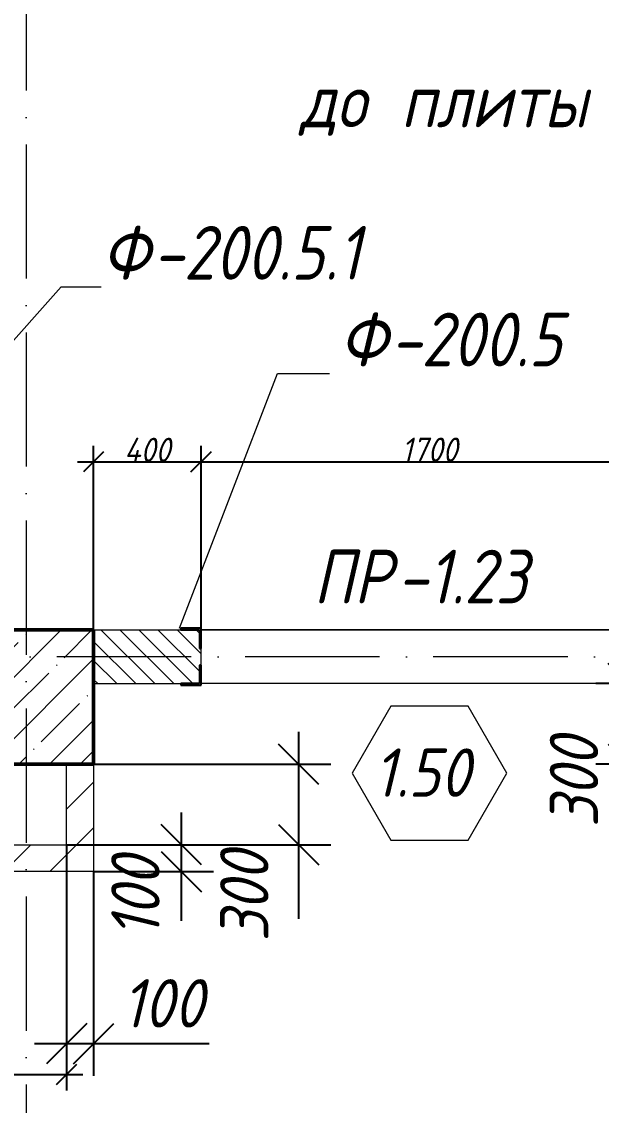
# Model space of a CAD drawing. Header units: millimetres. Extents: x -356862 to 418287, y 0 to 839748.
# Drawn here: x -145068 to -142912, y 606127 to 610162 of the extents above; entities that cross this region are included whole.
import ezdxf

# ---------------------------------------------------------------- set-up
doc = ezdxf.new("R2010")
doc.units = ezdxf.units.MM
doc.linetypes.add('50_200_ШТРИХ_1Т_ш5_п1_п1_', pattern=[700, 500, -100, 0, -100])
for name, color, linetype, lineweight in [('A-____-____-DIMS', 7, 'Continuous', 9), ('A-DOOR-____-IDEN', 7, 'Continuous', 9), ('A-DOOR-____-OTLN', 7, 'Continuous', 9), ('A-GENM-____-IDEN', 7, 'Continuous', 9), ('A-GENM-____-MCUT', 7, 'Continuous', 25), ('A-GENM-____-OTLN-1', 7, 'Continuous', 25), ('G-____-____-TEXT', 7, 'Continuous', 9), ('S-COLS-____-MCUT', 7, 'Continuous', 50), ('S-COLS-____-OTLN', 7, 'Continuous', 9), ('S-GRID-____-OTLN-1', 7, '50_200_ШТРИХ_1Т_ш5_п1_п1_', 9)]:
    doc.layers.add(name, color=color, linetype=linetype, lineweight=lineweight)
for name, color, linetype, lineweight, true_color in [('A-DOOR-____-OTLN-1', 7, 'Continuous', 9, 0xffffff), ('A-WALL-____-MCUT-4', 7, 'Continuous', 13, 0x000000), ('A-WALL-____-PATT-3', 9, 'Continuous', 9, 0x808080), ('A-WALL-____-PATT-5', 7, 'Continuous', 9, 0x000000), ('A-WALL-FNSH-MCUT-2', 7, 'Continuous', 13, 0x000000), ('I-WALL-____-OTLN-1', 7, 'Continuous', 9, 0x000000)]:
    doc.layers.add(name, color=color, linetype=linetype, lineweight=lineweight, true_color=true_color)
doc.styles.add('ISOCPEUR_I_10', font='isocpeui.ttf', dxfattribs={"width": 0.9, "height": 180})
doc.styles.add('ISOCPEUR_I_14', font='isocpeui.ttf', dxfattribs={"width": 0.9, "height": 180})
doc.styles.add('ISOCPEUR_I_2', font='isocpeui.ttf', dxfattribs={"width": 0.85, "height": 2.3})
doc.styles.add('ISOCPEUR_I_7', font='isocpeui.ttf', dxfattribs={"width": 0.9, "height": 90})
doc.dimstyles.new('ISO-1_8_0_9К_СРЕДНИЙ_Кладочные_2', dxfattribs={"dimscale": 304.8, "dimtxt": 89.638306, "dimasz": 0.246063, "dimexe": 0.19685, "dimexo": 0, "dimgap": 0, "dimtad": 1, "dimdec": 3, "dimrnd": 0.001, "dimdsep": 46, "dimtxsty": 'ISOCPEUR_I_7', "dimblk1": 'OBLIQUE', "dimblk2": 'OBLIQUE', "dimsah": 1, "dimcen": 0.09, "dimdle": 0.19685, "dimazin": 0, "dimtfac": 1, "dimtdec": 4, "dimtix": 1, "dimtmove": 1, "dimatfit": 3, "dimfxl": 1, "dimtvp": 1, "dimtolj": 1, "dimtzin": 0, "dimarcsym": 2})
doc.dimstyles.new('ISO-1_8_0_9К_СРЕДНИЙ_Кладочные_3', dxfattribs={"dimscale": 304.8, "dimtxt": 179.276612, "dimasz": 0.492126, "dimexe": 0.393701, "dimexo": 0, "dimgap": 0, "dimtad": 1, "dimdec": 3, "dimrnd": 0.001, "dimdsep": 46, "dimtxsty": 'ISOCPEUR_I_10', "dimblk1": 'OBLIQUE', "dimblk2": 'OBLIQUE', "dimsah": 1, "dimcen": 0.09, "dimdle": 0.393701, "dimazin": 0, "dimtfac": 1, "dimtdec": 4, "dimtix": 1, "dimtmove": 0, "dimatfit": 3, "dimfxl": 1, "dimtvp": 1, "dimtolj": 1, "dimtzin": 0, "dimarcsym": 2})
pattern_1 = [(45, (-175000.74, 544716.51), (-84.85281, 84.85281), [])]

# ---------------------------------------------------------------- blocks, each defined once
blk = doc.blocks.new('BSC_Колонна _Прямоугольная - 500х500-V62-АР1_Кладочный план 1 этажа в осях 1-64_Ю-ЯЯ')
at = {"layer": 'S-COLS-____-OTLN'}
h = blk.add_hatch(dxfattribs=at)
h.set_pattern_fill('FP_62', color=256, style=0, pattern_type=2)
h.set_pattern_definition([(45, (-29950, -62931.04), (-114.04925, 114.04925), []), (45, (-29835.95, -62931.04), (-114.04925, 114.04925), [201.613, -40.323, 3.353, -36.97])])
h.paths.add_polyline_path([(-250, -250), (250, -250), (250, 250), (-250, 250)], flags=0)
at = {"layer": 'S-COLS-____-MCUT'}
for p, q in [((250, 250), (-250, 250)), ((-250, 250), (-250, -250)), ((250, -250), (250, 250)), ((-250, -250), (250, -250))]:
    blk.add_line(p, q, dxfattribs=at)
blk = doc.blocks.new('Проем_Дверь_Прямоугольный - 1700х2400h_дверные проемы-28051683-АР1_Кладочный план 1 этажа в осях 1-64_Ю-ЯЯ')
at = {"layer": 'A-DOOR-____-OTLN-1'}
for p, q in [((850, 100), (-850, 100)), ((850, -100), (-850, -100))]:
    blk.add_line(p, q, dxfattribs=at)
blk = doc.blocks.new('Фахверк_СКБ_Уголок - 200_4010-27904266-АР1_Кладочный план 1 этажа в осях 1-64_Ю-ЯЯ')
at = {"layer": 'A-GENM-____-MCUT'}
for p, q in [((125, 156), (50, 156)), ((50, 156), (50, 150)), ((50, 150), (119, 150)), ((119, 150), (119, 81)), ((125, 81), (125, 156)), ((119, 81), (125, 81)), ((125, 19), (119, 19)), ((119, 19), (119, -50)), ((125, -56), (125, 19)), ((119, -50), (50, -50)), ((50, -50), (50, -56)), ((50, -56), (125, -56))]:
    blk.add_line(p, q, dxfattribs=at)
blk = doc.blocks.new('Марка проема - марка проема-27336095-АР1_Кладочный план 1 этажа в осях 1-64_Ю-ЯЯ')
at = {"layer": 'A-DOOR-____-IDEN'}
for p, q in [((-1.439, 0.159), (-2.877, -2.333)), ((1.439, 0.159), (-1.439, 0.159)), ((2.877, -2.333), (1.439, 0.159)), ((-2.877, -2.333), (-1.439, -4.825)), ((1.439, -4.825), (2.877, -2.333)), ((-1.439, -4.825), (1.439, -4.825))]:
    blk.add_line(p, q, dxfattribs=at)
blk = doc.blocks.new('_Oblique')
at = {"color": 0, "linetype": 'ByBlock', "lineweight": -2}
blk.add_line((-0.5, -0.5), (0.5, 0.5), dxfattribs=at)
blk = doc.blocks.new('*D12322')
at = {"layer": 'A-____-____-DIMS', "color": 0, "lineweight": -2, "transparency": 16777216}
for p, q in [((-144800.7, 607897.6), (-144800.7, 608583.2)), ((-144400.7, 607903.6), (-144400.7, 608583.2)), ((-144860.7, 608523.2), (-144340.7, 608523.2))]:
    blk.add_line(p, q, dxfattribs=at)
at = {"layer": 'Defpoints', "color": 0, "transparency": 16777216}
for p in [(-144400.7, 608523.2), (-144800.7, 607897.6), (-144400.7, 607903.6)]:
    blk.add_point(p, dxfattribs=at)
at = {"layer": 'A-____-____-DIMS', "color": 0, "lineweight": -2, "transparency": 16777216, "xscale": 75, "yscale": 75, "zscale": 75, "rotation": 180}
blk.add_blockref('_Oblique', (-144800.7, 608523.2), dxfattribs=at)
at = {"layer": 'A-____-____-DIMS', "color": 0, "lineweight": -2, "transparency": 16777216, "xscale": 75, "yscale": 75, "zscale": 75}
blk.add_blockref('_Oblique', (-144400.7, 608523.2), dxfattribs=at)
at = {"layer": 'A-____-____-DIMS', "color": 0, "transparency": 16777216, "insert": (-144600.7, 608568.2), "char_height": 90, "width": 426.127, "attachment_point": 5, "style": 'ISOCPEUR_I_7'}
blk.add_mtext('\\A1;400', dxfattribs=at)
blk = doc.blocks.new('*D12323')
at = {"layer": 'A-____-____-DIMS', "color": 0, "lineweight": -2, "transparency": 16777216}
for p, q in [((-144400.7, 607903.6), (-144400.7, 608583.2)), ((-142700.7, 607897.6), (-142700.7, 608583.2)), ((-144460.7, 608523.2), (-142640.7, 608523.2))]:
    blk.add_line(p, q, dxfattribs=at)
at = {"layer": 'Defpoints', "color": 0, "transparency": 16777216}
for p in [(-142700.7, 608523.2), (-144400.7, 607903.6), (-142700.7, 607897.6)]:
    blk.add_point(p, dxfattribs=at)
at = {"layer": 'A-____-____-DIMS', "color": 0, "lineweight": -2, "transparency": 16777216, "xscale": 75, "yscale": 75, "zscale": 75, "rotation": 180}
blk.add_blockref('_Oblique', (-144400.7, 608523.2), dxfattribs=at)
at = {"layer": 'A-____-____-DIMS', "color": 0, "lineweight": -2, "transparency": 16777216, "xscale": 75, "yscale": 75, "zscale": 75}
blk.add_blockref('_Oblique', (-142700.7, 608523.2), dxfattribs=at)
at = {"layer": 'A-____-____-DIMS', "color": 0, "transparency": 16777216, "insert": (-143550.7, 608568.8), "char_height": 90, "width": 504.733, "attachment_point": 5, "style": 'ISOCPEUR_I_7'}
blk.add_mtext('\\A1;1700', dxfattribs=at)
blk = doc.blocks.new('*D12372')
at = {"layer": 'A-____-____-DIMS', "color": 0, "lineweight": -2, "transparency": 16777216}
for p, q in [((-142811.4, 607817.6), (-142811.4, 607397.6)), ((-142446.6, 607697.6), (-142931.4, 607697.6)), ((-142300.7, 607397.6), (-142931.4, 607397.6)), ((-142811.4, 607397.6), (-142811.4, 607247.6))]:
    blk.add_line(p, q, dxfattribs=at)
at = {"layer": 'Defpoints', "color": 0, "transparency": 16777216}
for p in [(-142446.6, 607697.6), (-142811.4, 607397.6), (-142300.7, 607397.6)]:
    blk.add_point(p, dxfattribs=at)
at = {"layer": 'A-____-____-DIMS', "color": 0, "lineweight": -2, "transparency": 16777216, "xscale": 150, "yscale": 150, "zscale": 150}
for p, rotation in [((-142811.4, 607697.6), 90), ((-142811.4, 607397.6), 270)]:
    blk.add_blockref('_Oblique', p, dxfattribs=dict(at, rotation=rotation))
at = {"layer": 'A-____-____-DIMS', "color": 0, "transparency": 16777216, "insert": (-143103.4, 607162.8), "char_height": 180, "width": 409.578, "attachment_point": 1, "rotation": 90, "line_spacing_factor": 1.149209, "style": 'ISOCPEUR_I_10'}
blk.add_mtext('\\A1;300', dxfattribs=at)
blk = doc.blocks.new('*D12386')
at = {"layer": 'A-____-____-DIMS', "color": 0, "lineweight": -2, "transparency": 16777216}
for p, q in [((-145800.7, 607097.6), (-145800.7, 606182.7)), ((-144900.7, 607097.6), (-144900.7, 606182.7)), ((-145860.7, 606242.7), (-144840.7, 606242.7))]:
    blk.add_line(p, q, dxfattribs=at)
at = {"layer": 'Defpoints', "color": 0, "transparency": 16777216}
for p in [(-145800.7, 607097.6), (-144900.7, 607097.6), (-144900.7, 606242.7)]:
    blk.add_point(p, dxfattribs=at)
at = {"layer": 'A-____-____-DIMS', "color": 0, "lineweight": -2, "transparency": 16777216, "xscale": 75, "yscale": 75, "zscale": 75, "rotation": 180}
blk.add_blockref('_Oblique', (-145800.7, 606242.7), dxfattribs=at)
at = {"layer": 'A-____-____-DIMS', "color": 0, "lineweight": -2, "transparency": 16777216, "xscale": 75, "yscale": 75, "zscale": 75}
blk.add_blockref('_Oblique', (-144900.7, 606242.7), dxfattribs=at)
at = {"layer": 'A-____-____-DIMS', "color": 0, "transparency": 16777216, "insert": (-145350.7, 606287.7), "char_height": 90, "width": 409.578, "attachment_point": 5, "style": 'ISOCPEUR_I_7'}
blk.add_mtext('\\A1;900', dxfattribs=at)
blk = doc.blocks.new('*D12387')
at = {"layer": 'A-____-____-DIMS', "color": 0, "lineweight": -2, "transparency": 16777216}
for p, q in [((-144900.7, 607097.6), (-144900.7, 606237.4)), ((-144800.7, 606997.6), (-144800.7, 606237.4)), ((-145020.7, 606357.4), (-144800.7, 606357.4)), ((-144800.7, 606357.4), (-144370.2, 606357.4))]:
    blk.add_line(p, q, dxfattribs=at)
at = {"layer": 'Defpoints', "color": 0, "transparency": 16777216}
for p in [(-144900.7, 607097.6), (-144800.7, 606997.6), (-144800.7, 606357.4)]:
    blk.add_point(p, dxfattribs=at)
at = {"layer": 'A-____-____-DIMS', "color": 0, "lineweight": -2, "transparency": 16777216, "xscale": 150, "yscale": 150, "zscale": 150, "rotation": 180}
blk.add_blockref('_Oblique', (-144900.7, 606357.4), dxfattribs=at)
at = {"layer": 'A-____-____-DIMS', "color": 0, "lineweight": -2, "transparency": 16777216, "xscale": 150, "yscale": 150, "zscale": 150}
blk.add_blockref('_Oblique', (-144800.7, 606357.4), dxfattribs=at)
at = {"layer": 'A-____-____-DIMS', "color": 0, "transparency": 16777216, "insert": (-144694.6, 606597.4), "char_height": 180, "width": 368.207, "attachment_point": 1, "line_spacing_factor": 1.149209, "style": 'ISOCPEUR_I_10'}
blk.add_mtext('\\A1;100', dxfattribs=at)
blk = doc.blocks.new('*D12388')
at = {"layer": 'A-____-____-DIMS', "color": 0, "lineweight": -2, "transparency": 16777216}
for p, q in [((-144037.6, 607517.6), (-144037.6, 607097.6)), ((-144800.7, 607397.6), (-143917.6, 607397.6)), ((-144900.7, 607097.6), (-143917.6, 607097.6)), ((-144037.6, 607097.6), (-144037.6, 606821.9))]:
    blk.add_line(p, q, dxfattribs=at)
at = {"layer": 'Defpoints', "color": 0, "transparency": 16777216}
for p in [(-144800.7, 607397.6), (-144900.7, 607097.6), (-144037.6, 607097.6)]:
    blk.add_point(p, dxfattribs=at)
at = {"layer": 'A-____-____-DIMS', "color": 0, "lineweight": -2, "transparency": 16777216, "xscale": 150, "yscale": 150, "zscale": 150}
for p, rotation in [((-144037.6, 607397.6), 90), ((-144037.6, 607097.6), 270)]:
    blk.add_blockref('_Oblique', p, dxfattribs=dict(at, rotation=rotation))
at = {"layer": 'A-____-____-DIMS', "color": 0, "transparency": 16777216, "insert": (-144329.7, 606737.2), "char_height": 180, "width": 409.578, "attachment_point": 1, "rotation": 90, "line_spacing_factor": 1.149209, "style": 'ISOCPEUR_I_10'}
blk.add_mtext('\\A1;300', dxfattribs=at)
blk = doc.blocks.new('*D12389')
at = {"layer": 'A-____-____-DIMS', "color": 0, "lineweight": -2, "transparency": 16777216}
for p, q in [((-144474.4, 607217.6), (-144474.4, 606997.6)), ((-144900.7, 607097.6), (-144354.4, 607097.6)), ((-144800.7, 606997.6), (-144354.4, 606997.6)), ((-144474.4, 606997.6), (-144474.4, 606815))]:
    blk.add_line(p, q, dxfattribs=at)
at = {"layer": 'Defpoints', "color": 0, "transparency": 16777216}
for p in [(-144900.7, 607097.6), (-144800.7, 606997.6), (-144474.4, 606997.6)]:
    blk.add_point(p, dxfattribs=at)
at = {"layer": 'A-____-____-DIMS', "color": 0, "lineweight": -2, "transparency": 16777216, "xscale": 150, "yscale": 150, "zscale": 150}
for p, rotation in [((-144474.4, 607097.6), 90), ((-144474.4, 606997.6), 270)]:
    blk.add_blockref('_Oblique', p, dxfattribs=dict(at, rotation=rotation))
at = {"layer": 'A-____-____-DIMS', "color": 0, "transparency": 16777216, "insert": (-144734.7, 606750.9), "char_height": 180, "width": 368.207, "attachment_point": 1, "rotation": 90, "line_spacing_factor": 1.149209, "style": 'ISOCPEUR_I_10'}
blk.add_mtext('\\A1;100', dxfattribs=at)

msp = doc.modelspace()

# ---------------------------------------------------------------- hatches: boundary and pattern name
at = {"layer": 'A-WALL-____-PATT-3'}
h = msp.add_hatch(dxfattribs=at)
h.set_pattern_fill('FP_6', color=256, style=0, pattern_type=2)
h.set_pattern_definition([(135, (-175000.736, 544716.51), (-35.35534, -35.35534), [])])
h.paths.add_polyline_path([(-139665.9931, 607697.5526), (-139300.7357, 607697.5526), (-139300.7357, 607897.5526), (-139944.7357, 607897.5526), (-139944.7357, 607828.5526), (-139950.7357, 607828.5526), (-139950.7357, 607766.5526), (-139944.7357, 607766.5526), (-139944.7357, 607697.5526), (-139875.7357, 607697.5526)], flags=0)
h.paths.add_polyline_path([(-140856.7357, 607697.5526), (-140856.7357, 607766.5526), (-140850.7357, 607766.5526), (-140850.7357, 607828.5526), (-140856.7357, 607828.5526), (-140856.7357, 607897.5526), (-141530.7357, 607897.5526), (-141530.7357, 607697.5526), (-140925.7357, 607697.5526)], flags=0)
h.paths.add_polyline_path([(-142625.7357, 607697.5526), (-142230.7357, 607697.5526), (-142230.7357, 607897.5526), (-142694.7357, 607897.5526), (-142694.7357, 607828.5526), (-142700.7357, 607828.5526), (-142700.7357, 607766.5526), (-142694.7357, 607766.5526), (-142694.7357, 607697.5526)], flags=0)
h.paths.add_polyline_path([(-144406.7357, 607697.5526), (-144406.7357, 607766.5526), (-144400.7357, 607766.5526), (-144400.7357, 607828.5526), (-144406.7357, 607828.5526), (-144406.7357, 607897.5526), (-144800.7357, 607897.5526), (-144800.7357, 607697.5526), (-144475.7357, 607697.5526)], flags=0)
at = {"layer": 'A-WALL-____-PATT-5'}
h = msp.add_hatch(dxfattribs=at)
h.set_pattern_fill('FP_4', color=256, style=0, pattern_type=2)
h.set_pattern_definition(pattern_1)
h.paths.add_polyline_path([(-144900.7357, 607097.5526), (-144800.7357, 607097.5526), (-144800.7357, 607397.5526), (-144900.7357, 607397.5526)], flags=0)
h = msp.add_hatch(dxfattribs=at)
h.set_pattern_fill('FP_4', color=256, style=0, pattern_type=2)
h.set_pattern_definition(pattern_1)
h.paths.add_polyline_path([(-150120.7357, 606997.5526), (-144800.7357, 606997.5526), (-144800.7357, 607097.5526), (-150120.7357, 607097.5526)], flags=0)

# ---------------------------------------------------------------- linework, layer by layer
at = {"layer": 'A-GENM-____-IDEN'}
for p, q in [((-146055.7357, 607903.5526), (-144921.1669, 609174.7009)), ((-144921.1669, 609174.7009), (-144771.7193, 609174.7009)), ((-144480.7357, 607903.5526), (-144116.8087, 608851.8566)), ((-144116.8087, 608851.8566), (-143923.0587, 608851.8566))]:
    msp.add_line(p, q, dxfattribs=at)
at = {"layer": 'A-WALL-____-MCUT-4'}
for p, q in [((-144800.7357, 607897.5526), (-144475.7357, 607897.5526)), ((-144400.7357, 607766.5526), (-144400.7357, 607828.5526)), ((-144800.7357, 607697.5526), (-144475.7357, 607697.5526))]:
    msp.add_line(p, q, dxfattribs=at)
at = {"layer": 'A-WALL-FNSH-MCUT-2'}
for p, q in [((-144900.7357, 607097.5526), (-144900.7357, 607397.5526)), ((-144800.7357, 607397.5526), (-144800.7357, 606997.5526)), ((-145800.7357, 607097.5526), (-144900.7357, 607097.5526)), ((-144800.7357, 606997.5526), (-150320.7357, 606997.5526))]:
    msp.add_line(p, q, dxfattribs=at)
at = {"layer": 'I-WALL-____-OTLN-1'}
for p, q in [((-144400.7357, 607897.5526), (-142700.7357, 607897.5526)), ((-142700.7357, 607697.5526), (-144400.7357, 607697.5526))]:
    msp.add_line(p, q, dxfattribs=at)
at = {"layer": 'S-GRID-____-OTLN-1'}
for p, q in [((-145050.7357, 635609.362), (-145050.7357, 597608.0984)), ((-70926.3291, 607797.5526), (-179669.5059, 607797.5526))]:
    msp.add_line(p, q, dxfattribs=at)

# ---------------------------------------------------------------- block references
at = {"layer": 'A-DOOR-____-IDEN', "xscale": 99.99999999999993, "yscale": 99.99999999999993, "zscale": 99.99999999999993}
msp.add_blockref('Марка проема - марка проема-27336095-АР1_Кладочный план 1 этажа в осях 1-64_Ю-ЯЯ', (-143550.7357, 607597.5526), dxfattribs=at)
at = {"layer": 'A-DOOR-____-OTLN'}
msp.add_blockref('Проем_Дверь_Прямоугольный - 1700х2400h_дверные проемы-28051683-АР1_Кладочный план 1 этажа в осях 1-64_Ю-ЯЯ', (-143550.7357, 607797.5526), dxfattribs=at)
at = {"layer": 'A-GENM-____-OTLN-1'}
msp.add_blockref('Фахверк_СКБ_Уголок - 200_4010-27904266-АР1_Кладочный план 1 этажа в осях 1-64_Ю-ЯЯ', (-144525.7357, 607747.5526), dxfattribs=at)
at = {"layer": 'S-COLS-____-OTLN'}
msp.add_blockref('BSC_Колонна _Прямоугольная - 500х500-V62-АР1_Кладочный план 1 этажа в осях 1-64_Ю-ЯЯ', (-145050.7357, 607647.5526), dxfattribs=at)

# ---------------------------------------------------------------- texts
at = {"layer": 'A-DOOR-____-IDEN', "attachment_point": 1}
for s, insert, char_height, width, style in [('ПР', (-143982.5061, 608196.0721), 200, 375.18975, 'ISOCPEUR_I_2'), ('-1.23', (-143672.9436, 608196.0721), 200, 663.79725, 'ISOCPEUR_I_2'), ('1.50', (-143758.3748, 607456.3721), 180, 454.556812, 'ISOCPEUR_I_14')]:
    msp.add_mtext(s, dxfattribs=dict(at, insert=insert, char_height=char_height, width=width, style=style))
at = {"layer": 'A-GENM-____-IDEN', "char_height": 200, "attachment_point": 1, "style": 'ISOCPEUR_I_2'}
for s, insert, width in [('\\fISOCPEUR|b0|i1|c204|p34|;\\W.9;Ф', (-144771.7193, 609401.8171), 230.886), ('-200.5.1', (-144581.2193, 609401.8171), 1053.417375), ('\\fISOCPEUR|b0|i1|c204|p34|;\\W.9;Ф', (-143887.6154, 609078.9728), 230.886), ('-200.5', (-143697.1154, 609078.9728), 865.8225)]:
    msp.add_mtext(s, dxfattribs=dict(at, insert=insert, width=width))
at = {"layer": 'G-____-____-TEXT', "char_height": 200, "attachment_point": 1, "style": 'ISOCPEUR_I_2'}
for s, insert, width in [('до', (-144032.2063, 609968.9859), 317.46825), ('плиты', (-143657.1595, 609968.9859), 873.037687)]:
    msp.add_mtext(s, dxfattribs=dict(at, insert=insert, width=width))

# ---------------------------------------------------------------- dimensions: what is measured, and where the dimension line sits
at = {"layer": 'A-____-____-DIMS'}
for base, p1, p2, override, picture, middle in [((-144400.7357, 608523.1831), (-144800.7357, 607897.5526), (-144400.7357, 607903.5526), {"dimpost": '<>', "dimfxl": 400.044997}, '*D12322', (-144600.7357, 608568.1831)), ((-142700.7357, 608523.1831), (-144400.7357, 607903.5526), (-142700.7357, 607897.5526), {"dimpost": '<>', "dimfxl": 1700.010588}, '*D12323', (-143550.7357, 608568.7626)), ((-144900.7357, 606242.7345), (-145800.7357, 607097.5526), (-144900.7357, 607097.5526), {"dimpost": '<>', "dimfxl": 900}, '*D12386', (-145350.7357, 606287.7345))]:
    dim = msp.add_linear_dim(base=base, p1=p1, p2=p2, dimstyle='ISO-1_8_0_9К_СРЕДНИЙ_Кладочные_2', override=override, dxfattribs=at)
    dim.commit()
    dim.dimension.update_dxf_attribs({"geometry": picture, "text_midpoint": middle})
for base, p1, p2, override, picture, middle in [((-142811.3776, 607397.5526), (-142446.611, 607697.5526), (-142300.7357, 607397.5526), {"dimpost": '<>', "dimfxl": 333.585977}, '*D12372', (-142983.4412, 607247.5526)), ((-144037.5947, 607097.5526), (-144800.7357, 607397.5526), (-144900.7357, 607097.5526), {"dimpost": '<>', "dimfxl": 316.227766}, '*D12388', (-144209.6583, 606821.9405)), ((-144474.3783, 606997.5526), (-144900.7357, 607097.5526), (-144800.7357, 606997.5526), {"dimpost": '<>', "dimfxl": 141.421356}, '*D12389', (-144614.6556, 606815.0366))]:
    dim = msp.add_linear_dim(base=base, p1=p1, p2=p2, angle=90, dimstyle='ISO-1_8_0_9К_СРЕДНИЙ_Кладочные_3', override=override, dxfattribs=at)
    dim.commit()
    dim.dimension.update_dxf_attribs({"geometry": picture, "text_midpoint": middle, "dimtype": 160, "text_rotation": 90})
dim = msp.add_linear_dim(base=(-144800.7357, 606357.3987), p1=(-144900.7357, 607097.5526), p2=(-144800.7357, 606997.5526), dimstyle='ISO-1_8_0_9К_СРЕДНИЙ_Кладочные_3', override={"dimpost": '<>', "dimfxl": 141.421356}, dxfattribs=at)
dim.commit()
dim.dimension.update_dxf_attribs({"geometry": '*D12387', "text_midpoint": (-144510.4584, 606357.3987), "dimtype": 160})

doc.saveas('drawing.dxf')
